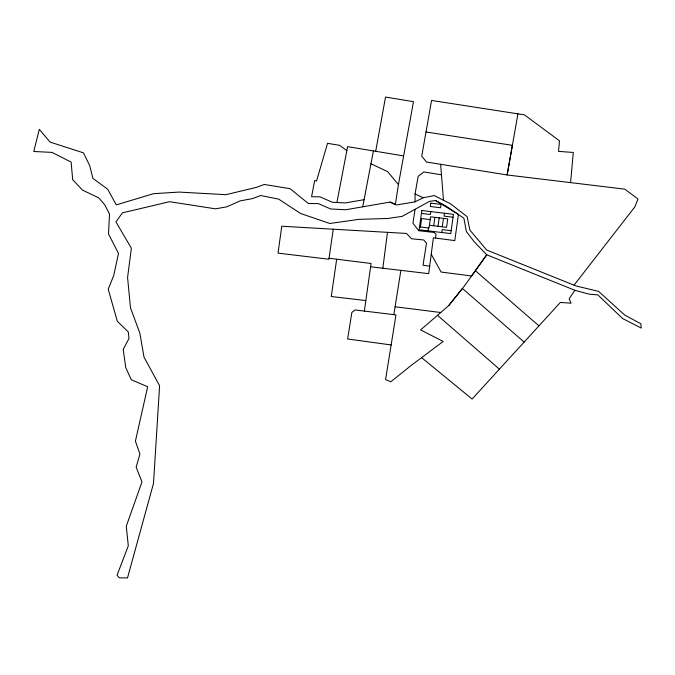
<?xml version="1.0" encoding="UTF-8"?>
<svg xmlns="http://www.w3.org/2000/svg" width="675" height="675" viewBox="0 0 675 675"><rect width="100%" height="100%" fill="white"/><g stroke="black" fill="none" stroke-linecap="round" stroke-linejoin="round"><path stroke-width="1.01" d="M570.569 182.613L573.294 152.457L558.529 151.377L559.491 140.813L524.458 114.868L431.578 100.448L421.757 156.06L426.431 162.017L507.144 174.968L624.729 189.152L637.985 198.965L634.939 206.769L574.037 285.171M382.835 268.237L387.475 232.343M435.535 200.526L445.804 205.951L463.911 218.27L466.391 231.567L474.036 241.54L486.743 254.796L574.838 290.267L589.258 294.19L597.831 294.874L622.628 318.558L641.25 328.067L640.811 323.747L624.704 315.039L598.607 291.372L575.961 285.947L486.675 250.028L469.834 230.015L467.142 216.692L450.664 203.901L434.278 195.573L423.233 197.741L414.889 201.901L396.301 204.981L390.125 202.07L345.769 209.748L330.699 208.988L318.33 203.605L308.34 203.487L290.039 188.671L264.288 184.477L256.433 187.372L225.931 194.678L179.094 192.08L153.461 193.691L116.294 204.896L107.713 189.253L92.905 178.403L89.741 165.721L83.481 152.854L50.102 142.104L39.302 129.33L33.75 151.487L52.009 152.39L71.145 162.101L72.681 179.719L82.527 190.131L98.634 197.8L104.692 204.711L109.519 214.043L108.515 233.963L118.488 253.462L113.738 275.484L108.228 289.195L117.29 321.241L128.301 331.965L128.993 338.521L123.213 349.363L125.727 367.529L131.287 379.738L147.665 386.767L135.413 441.138L139.911 454.013L136.156 467.125L141.986 481.925L126.276 526.23L128.301 545.839L117.045 575.243L119.298 577.825L127.491 577.943L153.512 483.368L159.595 385.72L144.028 357.21L139.877 333.222L130.477 307.766L127.575 277.493L131.363 248.248L115.957 221.906L122.403 212.853L169.526 201.707L215.544 208.837L226.665 206.845L240.216 200.88L252.433 198.627L260.744 195.531L278.691 199.133L300.637 213.502L329.822 223.484L358.965 219.35L387.754 218.481L402.165 216.354L429.57 201.344L435.535 200.526L458.426 214.397L454.781 240.595L433.384 237.794L428.701 273.645L370.6 266.794M435.527 238.073L436.016 234.276L434.084 232.428L418.762 230.723L412.931 223.222L415.083 209.275M420.449 227.003L421.622 218.573L430.203 219.603M428.085 230.85L428.49 227.964M430.768 211.596L430.363 214.481L421.411 213.41M433.704 225.771L434.877 217.342M437.991 226.285L439.163 217.856M442.285 226.8L443.458 218.371M441.813 232.504L442.218 229.618L451.178 230.69M444.496 213.241L444.091 216.127L453.052 217.207M391.146 344.95L347.625 338.985L351.869 312.407L355.101 309.96L364.365 311.074L371.064 263.495L329.037 258.247M333.239 229.205L328.894 259.225L278.016 253.125L281.787 226.226L406.485 233.44L411.497 238.764L423.672 239.962L426.499 243.127L423.014 265.241L429.671 266.186M336.682 259.192L331.265 296.527L365.842 300.561M375.697 151.293L385.526 97.057L413.471 101.68L398.427 184.613L395.348 204.533L390.125 202.07M364.365 311.074L393.846 314.651L400.874 270.371M415.074 201.808L415.058 194.012L418.188 176.268L423.866 171.956L441.458 174.783M517.936 113.847L507.144 174.968L512.376 145.328L426.009 131.979M346.84 150.559L339.449 145.294L327.544 143.328L316.516 181.06L314.677 180.537L311.58 196.729L319.925 196.83L332.421 202.272L336.909 202.492L347.591 146.644L403.633 155.917M362.711 206.812L373.41 150.913M574.838 290.267L569.16 298.831L571.033 303.185L560.351 302.442L472.103 399.035L421.639 357.666M393.846 314.651L395.972 314.963L385.568 379.586L390.833 381.772L410.316 366.112L443.163 341.457L420.618 329.915L448.732 305.598L464.451 285.93L486.743 254.796L471.58 275.965L441.121 272.067L431.232 254.247M448.732 305.598L462.417 288.47L524.146 342.065M364.078 199.69L345.431 202.922L336.909 202.492M429.41 225.256L446.572 227.315L447.744 218.886L430.591 216.827L429.03 228.032L419.529 226.893M395.094 306.779L440.741 312.508M415.058 194.012L423.233 197.741M370.946 163.755L387.636 171.627L398.427 184.613M475.36 270.7L538.954 325.856M437.501 315.318L499.399 369.149M440.623 164.295L443.483 200.256M421.808 210.524L419.124 229.778L450.773 233.575L453.457 214.321L421.808 210.524M430.751 203.141L430.279 206.508L440.572 207.748L441.045 204.373L430.751 203.141"/></g></svg>
